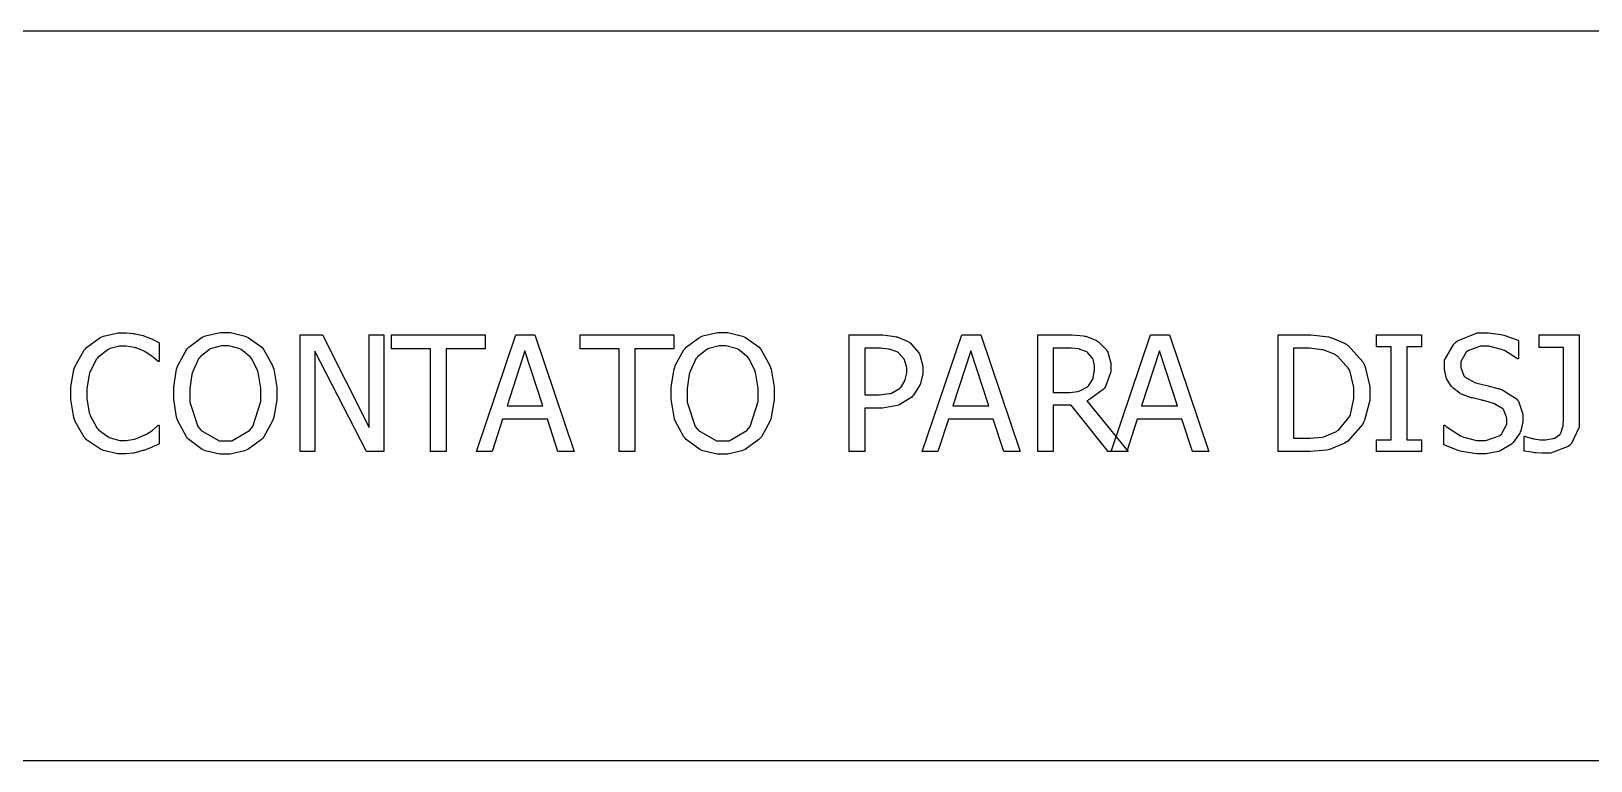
# Model space of a CAD drawing. Header units: millimetres. Extents: x 1974 to 2099, y 1386 to 1555.
# Drawn here: x 2086.148 to 2088.406, y 1476.14 to 1477.196 of the extents above; entities that cross this region are included whole.
import ezdxf

# ---------------------------------------------------------------- set-up
doc = ezdxf.new("R2010")
doc.units = ezdxf.units.MM
doc.layers.add('TEXTO', color=4, linetype='Continuous')

msp = doc.modelspace()

# ---------------------------------------------------------------- linework, layer by layer
at = {"layer": 'TEXTO', "color": 0}
for p, q in [((2098.7779, 1477.1963), (2069.8934, 1477.1963)), ((2086.2279, 1476.7383), (2086.2479, 1476.7527)), ((2086.2479, 1476.7527), (2086.2502, 1476.7537)), ((2086.2502, 1476.7537), (2086.2525, 1476.7547)), ((2086.2525, 1476.7547), (2086.274, 1476.7596)), ((2086.274, 1476.7596), (2086.2812, 1476.7596)), ((2086.2812, 1476.7596), (2086.2852, 1476.7596)), ((2086.2852, 1476.7596), (2086.2959, 1476.7586)), ((2086.2959, 1476.7586), (2086.2971, 1476.7584)), ((2086.2971, 1476.7584), (2086.2983, 1476.7582)), ((2086.2983, 1476.7582), (2086.3099, 1476.7556)), ((2086.3099, 1476.7556), (2086.3109, 1476.7552)), ((2086.3109, 1476.7552), (2086.3118, 1476.7549)), ((2086.3118, 1476.7549), (2086.3212, 1476.7515)), ((2086.3212, 1476.7515), (2086.3222, 1476.751)), ((2086.3222, 1476.751), (2086.323, 1476.7506)), ((2086.323, 1476.7506), (2086.3325, 1476.7459)), ((2086.3761, 1476.7391), (2086.3957, 1476.7533)), ((2086.3957, 1476.7533), (2086.398, 1476.7543)), ((2086.398, 1476.7543), (2086.4003, 1476.7552)), ((2086.4003, 1476.7552), (2086.4217, 1476.7601)), ((2086.4217, 1476.7601), (2086.4289, 1476.7601)), ((2086.4289, 1476.7601), (2086.4367, 1476.7601)), ((2086.4367, 1476.7601), (2086.4576, 1476.7551)), ((2086.4576, 1476.7551), (2086.4599, 1476.7541)), ((2086.4599, 1476.7541), (2086.4622, 1476.7531)), ((2086.4622, 1476.7531), (2086.4817, 1476.739)), ((2086.5376, 1476.5877), (2086.5376, 1476.7566)), ((2086.5376, 1476.7566), (2086.5696, 1476.7566)), ((2086.5696, 1476.7566), (2086.6374, 1476.6228)), ((2086.6374, 1476.6228), (2086.6374, 1476.7566)), ((2086.6374, 1476.7566), (2086.6584, 1476.7566)), ((2086.6584, 1476.7566), (2086.6584, 1476.5877)), ((2086.6584, 1476.7566), (2086.6584, 1476.7566)), ((2086.6695, 1476.7366), (2086.6695, 1476.7566)), ((2086.6695, 1476.7566), (2086.8053, 1476.7566)), ((2086.7927, 1476.5877), (2086.8496, 1476.7566)), ((2086.8053, 1476.7566), (2086.8053, 1476.7366)), ((2086.8496, 1476.7566), (2086.8772, 1476.7566)), ((2086.8772, 1476.7566), (2086.9342, 1476.5877)), ((2086.9426, 1476.7366), (2086.9426, 1476.7566)), ((2086.9426, 1476.7566), (2087.0786, 1476.7566)), ((2087.0786, 1476.7566), (2087.0786, 1476.7366)), ((2087.0963, 1476.7391), (2087.116, 1476.7533)), ((2087.116, 1476.7533), (2087.1184, 1476.7543)), ((2087.1184, 1476.7543), (2087.1206, 1476.7552)), ((2087.1206, 1476.7552), (2087.1419, 1476.7601)), ((2087.1419, 1476.7601), (2087.1491, 1476.7601)), ((2087.1491, 1476.7601), (2087.1569, 1476.7601)), ((2087.1569, 1476.7601), (2087.1778, 1476.7551)), ((2087.1778, 1476.7551), (2087.1802, 1476.7541)), ((2087.1802, 1476.7541), (2087.1823, 1476.7531)), ((2087.1823, 1476.7531), (2087.2019, 1476.739)), ((2087.3324, 1476.5877), (2087.3324, 1476.7566)), ((2087.3324, 1476.7566), (2087.3748, 1476.7566)), ((2087.3748, 1476.7566), (2087.3812, 1476.7566)), ((2087.3812, 1476.7566), (2087.3985, 1476.7546)), ((2087.3985, 1476.7546), (2087.4004, 1476.7541)), ((2087.4004, 1476.7541), (2087.4021, 1476.7537)), ((2087.4021, 1476.7537), (2087.4176, 1476.747)), ((2087.4383, 1476.5877), (2087.4953, 1476.7566)), ((2087.4953, 1476.7566), (2087.523, 1476.7566)), ((2087.523, 1476.7566), (2087.58, 1476.5877)), ((2087.6056, 1476.5877), (2087.6056, 1476.7566)), ((2087.6056, 1476.7566), (2087.6491, 1476.7566)), ((2087.6491, 1476.7566), (2087.6552, 1476.7566)), ((2087.6552, 1476.7566), (2087.6718, 1476.7552)), ((2087.6718, 1476.7552), (2087.6735, 1476.7549)), ((2087.6735, 1476.7549), (2087.675, 1476.7547)), ((2087.675, 1476.7547), (2087.6906, 1476.7485)), ((2087.6906, 1476.7485), (2087.6921, 1476.7476)), ((2087.7116, 1476.5877), (2087.7686, 1476.7566)), ((2087.7686, 1476.7566), (2087.7962, 1476.7566)), ((2087.7962, 1476.7566), (2087.8531, 1476.5877)), ((2087.9534, 1476.5877), (2087.9534, 1476.7566)), ((2087.9534, 1476.7566), (2087.9917, 1476.7566)), ((2087.9917, 1476.7566), (2088.0011, 1476.7566)), ((2088.0011, 1476.7566), (2088.0268, 1476.7537)), ((2088.0268, 1476.7537), (2088.0291, 1476.753)), ((2088.0291, 1476.753), (2088.0314, 1476.7524)), ((2088.0314, 1476.7524), (2088.0505, 1476.7443)), ((2088.0958, 1476.7393), (2088.0958, 1476.7566)), ((2088.0958, 1476.7566), (2088.1613, 1476.7566)), ((2088.1613, 1476.7566), (2088.1613, 1476.7393)), ((2088.2105, 1476.7457), (2088.2131, 1476.7481)), ((2088.2131, 1476.7481), (2088.2418, 1476.7596)), ((2088.2418, 1476.7596), (2088.2514, 1476.7596)), ((2088.2514, 1476.7596), (2088.2581, 1476.7596)), ((2088.2581, 1476.7596), (2088.276, 1476.7573)), ((2088.276, 1476.7573), (2088.2782, 1476.7568)), ((2088.2782, 1476.7568), (2088.2802, 1476.7564)), ((2088.2802, 1476.7564), (2088.2998, 1476.7496)), ((2088.2998, 1476.7496), (2088.3016, 1476.7487)), ((2088.3016, 1476.7487), (2088.3016, 1476.7219)), ((2088.3313, 1476.7386), (2088.3313, 1476.7566)), ((2088.3313, 1476.7566), (2088.3896, 1476.7566)), ((2088.3896, 1476.7566), (2088.3896, 1476.6316)), ((2088.3896, 1476.7566), (2088.3896, 1476.7566)), ((2086.2115, 1476.7116), (2086.2246, 1476.7345)), ((2086.2246, 1476.7345), (2086.2263, 1476.7364)), ((2086.2263, 1476.7364), (2086.2279, 1476.7383)), ((2086.2589, 1476.7353), (2086.2448, 1476.7245)), ((2086.2605, 1476.736), (2086.2589, 1476.7353)), ((2086.2621, 1476.7368), (2086.2605, 1476.736)), ((2086.2759, 1476.7405), (2086.2621, 1476.7368)), ((2086.281, 1476.7405), (2086.2759, 1476.7405)), ((2086.2851, 1476.7405), (2086.281, 1476.7405)), ((2086.2973, 1476.7385), (2086.2851, 1476.7405)), ((2086.2986, 1476.7382), (2086.2973, 1476.7385)), ((2086.2998, 1476.7379), (2086.2986, 1476.7382)), ((2086.3115, 1476.733), (2086.2998, 1476.7379)), ((2086.3126, 1476.7324), (2086.3115, 1476.733)), ((2086.3137, 1476.7319), (2086.3126, 1476.7324)), ((2086.3233, 1476.7255), (2086.3137, 1476.7319)), ((2086.324, 1476.7248), (2086.3233, 1476.7255)), ((2086.3325, 1476.7459), (2086.3334, 1476.7453)), ((2086.3334, 1476.7453), (2086.3334, 1476.7183)), ((2086.3604, 1476.7123), (2086.3728, 1476.7352)), ((2086.3728, 1476.7352), (2086.3744, 1476.7372)), ((2086.3744, 1476.7372), (2086.3761, 1476.7391)), ((2086.406, 1476.7357), (2086.3926, 1476.7248)), ((2086.4075, 1476.7364), (2086.406, 1476.7357)), ((2086.409, 1476.7372), (2086.4075, 1476.7364)), ((2086.4236, 1476.7407), (2086.409, 1476.7372)), ((2086.429, 1476.7407), (2086.4236, 1476.7407)), ((2086.4339, 1476.7407), (2086.429, 1476.7407)), ((2086.4486, 1476.7371), (2086.4339, 1476.7407)), ((2086.4502, 1476.7363), (2086.4486, 1476.7371)), ((2086.4517, 1476.7356), (2086.4502, 1476.7363)), ((2086.4653, 1476.7247), (2086.4517, 1476.7356)), ((2086.4817, 1476.739), (2086.4833, 1476.7372)), ((2086.4833, 1476.7372), (2086.4849, 1476.7353)), ((2086.4833, 1476.7372), (2086.4833, 1476.7372)), ((2086.4849, 1476.7353), (2086.4974, 1476.7124)), ((2086.6333, 1476.5877), (2086.5586, 1476.7333)), ((2086.5586, 1476.7333), (2086.5586, 1476.5877)), ((2086.7261, 1476.7366), (2086.6695, 1476.7366)), ((2086.7261, 1476.5877), (2086.7261, 1476.7366)), ((2086.8053, 1476.7366), (2086.7486, 1476.7366)), ((2086.7486, 1476.7366), (2086.7486, 1476.5877)), ((2086.8628, 1476.7337), (2086.8369, 1476.6541)), ((2086.8889, 1476.6541), (2086.8628, 1476.7337)), ((2086.9993, 1476.7366), (2086.9426, 1476.7366)), ((2086.9993, 1476.5877), (2086.9993, 1476.7366)), ((2087.0786, 1476.7366), (2087.0218, 1476.7366)), ((2087.0218, 1476.7366), (2087.0218, 1476.5877)), ((2087.0806, 1476.7123), (2087.0931, 1476.7352)), ((2087.0931, 1476.7352), (2087.0948, 1476.7372)), ((2087.0948, 1476.7372), (2087.0963, 1476.7391)), ((2087.1263, 1476.7357), (2087.1129, 1476.7248)), ((2087.1279, 1476.7364), (2087.1263, 1476.7357)), ((2087.1293, 1476.7372), (2087.1279, 1476.7364)), ((2087.1439, 1476.7407), (2087.1293, 1476.7372)), ((2087.1492, 1476.7407), (2087.1439, 1476.7407)), ((2087.154, 1476.7407), (2087.1492, 1476.7407)), ((2087.1688, 1476.7371), (2087.154, 1476.7407)), ((2087.1704, 1476.7363), (2087.1688, 1476.7371)), ((2087.172, 1476.7356), (2087.1704, 1476.7363)), ((2087.1854, 1476.7247), (2087.172, 1476.7356)), ((2087.2019, 1476.739), (2087.2035, 1476.7372)), ((2087.2035, 1476.7372), (2087.2051, 1476.7353)), ((2087.2035, 1476.7372), (2087.2035, 1476.7372)), ((2087.2051, 1476.7353), (2087.2176, 1476.7124)), ((2087.3735, 1476.7373), (2087.3549, 1476.7373)), ((2087.3549, 1476.7373), (2087.3549, 1476.6698)), ((2087.3776, 1476.7373), (2087.3735, 1476.7373)), ((2087.3899, 1476.7361), (2087.3776, 1476.7373)), ((2087.3912, 1476.7358), (2087.3899, 1476.7361)), ((2087.3923, 1476.7356), (2087.3912, 1476.7358)), ((2087.4026, 1476.7315), (2087.3923, 1476.7356)), ((2087.4036, 1476.7308), (2087.4026, 1476.7315)), ((2087.4045, 1476.7301), (2087.4036, 1476.7308)), ((2087.4121, 1476.7214), (2087.4045, 1476.7301)), ((2087.4176, 1476.747), (2087.419, 1476.746)), ((2087.419, 1476.746), (2087.4206, 1476.745)), ((2087.4206, 1476.745), (2087.4328, 1476.7313)), ((2087.4328, 1476.7313), (2087.4337, 1476.7296)), ((2087.4337, 1476.7296), (2087.4347, 1476.728)), ((2087.4347, 1476.728), (2087.4391, 1476.7113)), ((2087.5085, 1476.7337), (2087.4825, 1476.6541)), ((2087.5346, 1476.6541), (2087.5085, 1476.7337)), ((2087.6503, 1476.7373), (2087.628, 1476.7373)), ((2087.628, 1476.7373), (2087.628, 1476.6735)), ((2087.6539, 1476.7373), (2087.6503, 1476.7373)), ((2087.6649, 1476.7363), (2087.6539, 1476.7373)), ((2087.666, 1476.736), (2087.6649, 1476.7363)), ((2087.667, 1476.7358), (2087.666, 1476.736)), ((2087.6763, 1476.732), (2087.667, 1476.7358)), ((2087.6771, 1476.7315), (2087.6763, 1476.732)), ((2087.678, 1476.7309), (2087.6771, 1476.7315)), ((2087.6847, 1476.7231), (2087.678, 1476.7309)), ((2087.6921, 1476.7476), (2087.6935, 1476.7467)), ((2087.6935, 1476.7467), (2087.7053, 1476.7346)), ((2087.7053, 1476.7346), (2087.7061, 1476.733)), ((2087.7061, 1476.733), (2087.707, 1476.7316)), ((2087.707, 1476.7316), (2087.7113, 1476.7159)), ((2087.7818, 1476.7337), (2087.7558, 1476.6541)), ((2087.8079, 1476.6541), (2087.7818, 1476.7337)), ((2087.9929, 1476.7373), (2087.9758, 1476.7373)), ((2087.9758, 1476.7373), (2087.9758, 1476.607)), ((2087.9988, 1476.7373), (2087.9929, 1476.7373)), ((2088.0166, 1476.7353), (2087.9988, 1476.7373)), ((2088.0183, 1476.735), (2088.0166, 1476.7353)), ((2088.02, 1476.7346), (2088.0183, 1476.735)), ((2088.0359, 1476.7281), (2088.02, 1476.7346)), ((2088.0375, 1476.7271), (2088.0359, 1476.7281)), ((2088.0396, 1476.7258), (2088.0375, 1476.7271)), ((2088.0555, 1476.7079), (2088.0396, 1476.7258)), ((2088.0505, 1476.7443), (2088.0522, 1476.7432)), ((2088.0522, 1476.7432), (2088.055, 1476.7414)), ((2088.055, 1476.7414), (2088.076, 1476.7176)), ((2088.1173, 1476.7393), (2088.0958, 1476.7393)), ((2088.1173, 1476.6049), (2088.1173, 1476.7393)), ((2088.1613, 1476.7393), (2088.1398, 1476.7393)), ((2088.1398, 1476.7393), (2088.1398, 1476.6049)), ((2088.1945, 1476.7199), (2088.2079, 1476.7435)), ((2088.2079, 1476.7435), (2088.2105, 1476.7457)), ((2088.2259, 1476.7318), (2088.2179, 1476.7183)), ((2088.2275, 1476.7329), (2088.2259, 1476.7318)), ((2088.2291, 1476.7342), (2088.2275, 1476.7329)), ((2088.2464, 1476.7402), (2088.2291, 1476.7342)), ((2088.2528, 1476.7402), (2088.2464, 1476.7402)), ((2088.2588, 1476.7402), (2088.2528, 1476.7402)), ((2088.2771, 1476.7357), (2088.2588, 1476.7402)), ((2088.2792, 1476.7348), (2088.2771, 1476.7357)), ((2088.2813, 1476.7339), (2088.2792, 1476.7348)), ((2088.2985, 1476.7231), (2088.2813, 1476.7339)), ((2088.367, 1476.7386), (2088.3313, 1476.7386)), ((2088.367, 1476.6401), (2088.367, 1476.7386)), ((2086.2053, 1476.6813), (2086.2096, 1476.7063)), ((2086.2096, 1476.7063), (2086.2106, 1476.709)), ((2086.2106, 1476.709), (2086.2115, 1476.7116)), ((2086.2332, 1476.7035), (2086.2325, 1476.7013)), ((2086.2424, 1476.7217), (2086.2332, 1476.7035)), ((2086.2437, 1476.723), (2086.2424, 1476.7217)), ((2086.2448, 1476.7245), (2086.2437, 1476.723)), ((2086.3248, 1476.7242), (2086.324, 1476.7248)), ((2086.3311, 1476.7188), (2086.3248, 1476.7242)), ((2086.3316, 1476.7183), (2086.3311, 1476.7188)), ((2086.3334, 1476.7183), (2086.3316, 1476.7183)), ((2086.3542, 1476.6815), (2086.3585, 1476.7069)), ((2086.3585, 1476.7069), (2086.3595, 1476.7095)), ((2086.3595, 1476.7095), (2086.3604, 1476.7123)), ((2086.3818, 1476.7038), (2086.3811, 1476.7016)), ((2086.3903, 1476.7219), (2086.3818, 1476.7038)), ((2086.3914, 1476.7232), (2086.3903, 1476.7219)), ((2086.3926, 1476.7248), (2086.3914, 1476.7232)), ((2086.4664, 1476.7232), (2086.4653, 1476.7247)), ((2086.4675, 1476.7219), (2086.4664, 1476.7232)), ((2086.476, 1476.704), (2086.4675, 1476.7219)), ((2086.4766, 1476.7018), (2086.476, 1476.704)), ((2086.4974, 1476.7124), (2086.4983, 1476.7096)), ((2086.4983, 1476.7096), (2086.4991, 1476.7069)), ((2086.4991, 1476.7069), (2086.5035, 1476.6808)), ((2087.0745, 1476.6815), (2087.0789, 1476.7069)), ((2087.0789, 1476.7069), (2087.0798, 1476.7095)), ((2087.0798, 1476.7095), (2087.0806, 1476.7123)), ((2087.1019, 1476.7038), (2087.1014, 1476.7016)), ((2087.1105, 1476.7219), (2087.1019, 1476.7038)), ((2087.1117, 1476.7232), (2087.1105, 1476.7219)), ((2087.1129, 1476.7248), (2087.1117, 1476.7232)), ((2087.1866, 1476.7232), (2087.1854, 1476.7247)), ((2087.1877, 1476.7219), (2087.1866, 1476.7232)), ((2087.1961, 1476.704), (2087.1877, 1476.7219)), ((2087.1968, 1476.7018), (2087.1961, 1476.704)), ((2087.2176, 1476.7124), (2087.2185, 1476.7096)), ((2087.2185, 1476.7096), (2087.2194, 1476.7069)), ((2087.2194, 1476.7069), (2087.2239, 1476.6808)), ((2087.4127, 1476.7203), (2087.4121, 1476.7214)), ((2087.4132, 1476.7192), (2087.4127, 1476.7203)), ((2087.4157, 1476.709), (2087.4132, 1476.7192)), ((2087.4157, 1476.7051), (2087.4157, 1476.709)), ((2087.4157, 1476.7019), (2087.4157, 1476.7051)), ((2087.4157, 1476.7051), (2087.4157, 1476.7051)), ((2087.4391, 1476.7113), (2087.4391, 1476.7057)), ((2087.4391, 1476.7057), (2087.4391, 1476.7005)), ((2087.4391, 1476.7057), (2087.4391, 1476.7057)), ((2087.6852, 1476.7222), (2087.6847, 1476.7231)), ((2087.6856, 1476.7213), (2087.6852, 1476.7222)), ((2087.6878, 1476.7123), (2087.6856, 1476.7213)), ((2087.6859, 1476.6948), (2087.6878, 1476.7056)), ((2087.6878, 1476.7091), (2087.6878, 1476.7123)), ((2087.6878, 1476.7056), (2087.6878, 1476.7091)), ((2087.6878, 1476.7091), (2087.6878, 1476.7091)), ((2087.7113, 1476.703), (2087.7034, 1476.6818)), ((2087.7113, 1476.7159), (2087.7113, 1476.7107)), ((2087.7113, 1476.7107), (2087.7113, 1476.703)), ((2088.0567, 1476.7056), (2088.0555, 1476.7079)), ((2088.0578, 1476.7033), (2088.0567, 1476.7056)), ((2088.063, 1476.6806), (2088.0578, 1476.7033)), ((2088.076, 1476.7176), (2088.0776, 1476.7146)), ((2088.0776, 1476.7146), (2088.079, 1476.7117)), ((2088.079, 1476.7117), (2088.0865, 1476.682)), ((2088.1945, 1476.7113), (2088.1945, 1476.7199)), ((2088.1945, 1476.7073), (2088.1945, 1476.7113)), ((2088.1969, 1476.6952), (2088.1945, 1476.7073)), ((2088.2179, 1476.7183), (2088.2179, 1476.7137)), ((2088.2179, 1476.7137), (2088.2179, 1476.7094)), ((2088.2179, 1476.7094), (2088.2226, 1476.6976)), ((2088.2999, 1476.7219), (2088.2985, 1476.7231)), ((2088.3016, 1476.7219), (2088.2999, 1476.7219)), ((2086.2053, 1476.672), (2086.2053, 1476.6813)), ((2086.2319, 1476.6992), (2086.2286, 1476.6788)), ((2086.2325, 1476.7013), (2086.2319, 1476.6992)), ((2086.3542, 1476.6721), (2086.3542, 1476.6815)), ((2086.3805, 1476.6995), (2086.3775, 1476.679)), ((2086.3811, 1476.7016), (2086.3805, 1476.6995)), ((2086.4772, 1476.6997), (2086.4766, 1476.7018)), ((2086.4802, 1476.6796), (2086.4772, 1476.6997)), ((2086.5035, 1476.6808), (2086.5035, 1476.6721)), ((2087.0745, 1476.6721), (2087.0745, 1476.6815)), ((2087.1008, 1476.6995), (2087.0979, 1476.679)), ((2087.1014, 1476.7016), (2087.1008, 1476.6995)), ((2087.1974, 1476.6997), (2087.1968, 1476.7018)), ((2087.2005, 1476.6796), (2087.1974, 1476.6997)), ((2087.2239, 1476.6808), (2087.2239, 1476.6721)), ((2087.4062, 1476.6799), (2087.407, 1476.6807)), ((2087.407, 1476.6807), (2087.413, 1476.69)), ((2087.413, 1476.69), (2087.4134, 1476.691)), ((2087.4134, 1476.691), (2087.4137, 1476.6921)), ((2087.4137, 1476.6921), (2087.4157, 1476.7019)), ((2087.4344, 1476.6833), (2087.4254, 1476.6693)), ((2087.4351, 1476.6848), (2087.4344, 1476.6833)), ((2087.4357, 1476.6864), (2087.4351, 1476.6848)), ((2087.4391, 1476.7005), (2087.4357, 1476.6864)), ((2087.6664, 1476.6755), (2087.6773, 1476.6814)), ((2087.6773, 1476.6814), (2087.6783, 1476.6823)), ((2087.6783, 1476.6823), (2087.6791, 1476.6832)), ((2087.6791, 1476.6832), (2087.6851, 1476.6926)), ((2087.6851, 1476.6926), (2087.6855, 1476.6936)), ((2087.6855, 1476.6936), (2087.6859, 1476.6948)), ((2087.7034, 1476.6818), (2087.7019, 1476.6797)), ((2088.063, 1476.6723), (2088.063, 1476.6806)), ((2088.0865, 1476.682), (2088.0865, 1476.672)), ((2088.1974, 1476.6939), (2088.1969, 1476.6952)), ((2088.1978, 1476.6926), (2088.1974, 1476.6939)), ((2088.2046, 1476.6818), (2088.1978, 1476.6926)), ((2088.2055, 1476.6808), (2088.2046, 1476.6818)), ((2088.2064, 1476.68), (2088.2055, 1476.6808)), ((2088.2226, 1476.6976), (2088.2236, 1476.6965)), ((2088.2236, 1476.6965), (2088.2244, 1476.6956)), ((2088.2244, 1476.6956), (2088.2382, 1476.6878)), ((2088.2382, 1476.6878), (2088.24, 1476.6872)), ((2088.24, 1476.6872), (2088.2412, 1476.6869)), ((2088.2412, 1476.6869), (2088.2557, 1476.6833)), ((2088.2557, 1476.6833), (2088.2575, 1476.6829)), ((2088.2575, 1476.6829), (2088.2591, 1476.6825)), ((2088.2591, 1476.6825), (2088.2734, 1476.6788)), ((2086.2053, 1476.6633), (2086.2053, 1476.672)), ((2086.2098, 1476.637), (2086.2053, 1476.6633)), ((2086.2286, 1476.6788), (2086.2286, 1476.672)), ((2086.2286, 1476.672), (2086.2286, 1476.6645)), ((2086.2286, 1476.6645), (2086.232, 1476.6441)), ((2086.3542, 1476.6636), (2086.3542, 1476.6721)), ((2086.3585, 1476.6377), (2086.3542, 1476.6636)), ((2086.3775, 1476.679), (2086.3775, 1476.6721)), ((2086.3775, 1476.6721), (2086.3775, 1476.6594)), ((2086.3775, 1476.6594), (2086.3892, 1476.6242)), ((2086.4686, 1476.6242), (2086.4802, 1476.6602)), ((2086.4802, 1476.6721), (2086.4802, 1476.6796)), ((2086.4802, 1476.6602), (2086.4802, 1476.6721)), ((2086.4802, 1476.6721), (2086.4802, 1476.6721)), ((2086.5035, 1476.6629), (2086.4993, 1476.6378)), ((2086.5035, 1476.6721), (2086.5035, 1476.6629)), ((2087.0745, 1476.6636), (2087.0745, 1476.6721)), ((2087.0788, 1476.6377), (2087.0745, 1476.6636)), ((2087.0979, 1476.679), (2087.0979, 1476.6721)), ((2087.0979, 1476.6721), (2087.0979, 1476.6594)), ((2087.0979, 1476.6594), (2087.1094, 1476.6242)), ((2087.1889, 1476.6242), (2087.2005, 1476.6602)), ((2087.2005, 1476.6721), (2087.2005, 1476.6796)), ((2087.2005, 1476.6602), (2087.2005, 1476.6721)), ((2087.2005, 1476.6721), (2087.2005, 1476.6721)), ((2087.2239, 1476.6629), (2087.2195, 1476.6378)), ((2087.2239, 1476.6721), (2087.2239, 1476.6629)), ((2087.3549, 1476.6698), (2087.3702, 1476.6698)), ((2087.3702, 1476.6698), (2087.3757, 1476.6698)), ((2087.3757, 1476.6698), (2087.3908, 1476.6717)), ((2087.3908, 1476.6717), (2087.3922, 1476.672)), ((2087.3922, 1476.672), (2087.3935, 1476.6724)), ((2087.3935, 1476.6724), (2087.4052, 1476.679)), ((2087.4052, 1476.679), (2087.4062, 1476.6799)), ((2087.4229, 1476.6668), (2087.4057, 1476.6558)), ((2087.4243, 1476.6681), (2087.4229, 1476.6668)), ((2087.4254, 1476.6693), (2087.4243, 1476.6681)), ((2087.628, 1476.6735), (2087.6478, 1476.6735)), ((2087.6478, 1476.6735), (2087.6521, 1476.6735)), ((2087.6521, 1476.6735), (2087.6637, 1476.675)), ((2087.6637, 1476.675), (2087.6651, 1476.6752)), ((2087.6651, 1476.6752), (2087.6664, 1476.6755)), ((2087.6789, 1476.6622), (2087.6763, 1476.6611)), ((2087.6763, 1476.6611), (2087.7363, 1476.5877)), ((2087.6763, 1476.6611), (2087.6763, 1476.6611)), ((2087.7002, 1476.6776), (2087.6789, 1476.6622)), ((2087.7019, 1476.6797), (2087.7002, 1476.6776)), ((2088.0582, 1476.6415), (2088.063, 1476.6646)), ((2088.063, 1476.6646), (2088.063, 1476.6723)), ((2088.063, 1476.6723), (2088.063, 1476.6723)), ((2088.0865, 1476.6616), (2088.0787, 1476.6333)), ((2088.0865, 1476.672), (2088.0865, 1476.6616)), ((2088.0865, 1476.672), (2088.0865, 1476.672)), ((2088.2165, 1476.6722), (2088.2064, 1476.68)), ((2088.2177, 1476.6716), (2088.2165, 1476.6722)), ((2088.2189, 1476.671), (2088.2177, 1476.6716)), ((2088.2319, 1476.6662), (2088.2189, 1476.671)), ((2088.2334, 1476.6658), (2088.2319, 1476.6662)), ((2088.235, 1476.6654), (2088.2334, 1476.6658)), ((2088.2486, 1476.6622), (2088.235, 1476.6654)), ((2088.2496, 1476.6619), (2088.2486, 1476.6622)), ((2088.2507, 1476.6617), (2088.2496, 1476.6619)), ((2088.2626, 1476.6585), (2088.2507, 1476.6617)), ((2088.2639, 1476.6581), (2088.2626, 1476.6585)), ((2088.2657, 1476.6576), (2088.2639, 1476.6581)), ((2088.279, 1476.6498), (2088.2657, 1476.6576)), ((2088.2734, 1476.6788), (2088.2745, 1476.6784)), ((2088.2745, 1476.6784), (2088.2775, 1476.6775)), ((2088.2775, 1476.6775), (2088.2987, 1476.6641)), ((2088.2987, 1476.6641), (2088.3001, 1476.6623)), ((2088.3001, 1476.6623), (2088.3014, 1476.6606)), ((2088.3014, 1476.6606), (2088.3081, 1476.642)), ((2086.2108, 1476.6342), (2086.2098, 1476.637)), ((2086.232, 1476.6441), (2086.2328, 1476.642)), ((2086.2328, 1476.642), (2086.2335, 1476.64)), ((2086.2335, 1476.64), (2086.243, 1476.6223)), ((2086.3594, 1476.6348), (2086.3585, 1476.6377)), ((2086.4993, 1476.6378), (2086.4983, 1476.6349)), ((2086.8369, 1476.6541), (2086.8889, 1476.6541)), ((2086.8369, 1476.6541), (2086.8369, 1476.6541)), ((2087.0796, 1476.6348), (2087.0788, 1476.6377)), ((2087.2195, 1476.6378), (2087.2187, 1476.6349)), ((2087.3739, 1476.6507), (2087.3549, 1476.6507)), ((2087.3549, 1476.6507), (2087.3549, 1476.5877)), ((2087.3808, 1476.6507), (2087.3739, 1476.6507)), ((2087.4017, 1476.6543), (2087.3808, 1476.6507)), ((2087.4038, 1476.655), (2087.4017, 1476.6543)), ((2087.4057, 1476.6558), (2087.4038, 1476.655)), ((2087.4825, 1476.6541), (2087.5346, 1476.6541)), ((2087.4825, 1476.6541), (2087.4825, 1476.6541)), ((2087.6537, 1476.6548), (2087.628, 1476.6548)), ((2087.628, 1476.6548), (2087.628, 1476.5877)), ((2087.7072, 1476.5877), (2087.6537, 1476.6548)), ((2087.7558, 1476.6541), (2087.8079, 1476.6541)), ((2087.7558, 1476.6541), (2087.7558, 1476.6541)), ((2088.0415, 1476.6195), (2088.0561, 1476.6372)), ((2088.0561, 1476.6372), (2088.0573, 1476.6393)), ((2088.0573, 1476.6393), (2088.0582, 1476.6415)), ((2088.2798, 1476.6487), (2088.279, 1476.6498)), ((2088.2806, 1476.6476), (2088.2798, 1476.6487)), ((2088.2847, 1476.6364), (2088.2806, 1476.6476)), ((2088.2847, 1476.6322), (2088.2847, 1476.6364)), ((2088.3081, 1476.642), (2088.3081, 1476.6358)), ((2088.3081, 1476.6358), (2088.3081, 1476.631)), ((2088.3663, 1476.626), (2088.367, 1476.6366)), ((2088.367, 1476.6366), (2088.367, 1476.6401)), ((2086.2117, 1476.6315), (2086.2108, 1476.6342)), ((2086.2247, 1476.6086), (2086.2117, 1476.6315)), ((2086.243, 1476.6223), (2086.2443, 1476.6209)), ((2086.2443, 1476.6209), (2086.2454, 1476.6195)), ((2086.2454, 1476.6195), (2086.2592, 1476.609)), ((2086.3126, 1476.6119), (2086.3138, 1476.6124)), ((2086.3138, 1476.6124), (2086.3148, 1476.613)), ((2086.3148, 1476.613), (2086.3238, 1476.619)), ((2086.3238, 1476.619), (2086.3246, 1476.6196)), ((2086.3246, 1476.6196), (2086.3253, 1476.6203)), ((2086.3253, 1476.6203), (2086.3312, 1476.6255)), ((2086.3312, 1476.6255), (2086.3317, 1476.6259)), ((2086.3317, 1476.6259), (2086.3334, 1476.6259)), ((2086.3334, 1476.6259), (2086.3334, 1476.5991)), ((2086.3603, 1476.6321), (2086.3594, 1476.6348)), ((2086.3727, 1476.6091), (2086.3603, 1476.6321)), ((2086.3892, 1476.6242), (2086.3915, 1476.6212)), ((2086.3915, 1476.6212), (2086.3939, 1476.6182)), ((2086.3939, 1476.6182), (2086.4201, 1476.6036)), ((2086.4383, 1476.6036), (2086.464, 1476.6182)), ((2086.464, 1476.6182), (2086.4663, 1476.6212)), ((2086.4663, 1476.6212), (2086.4686, 1476.6242)), ((2086.4974, 1476.6322), (2086.485, 1476.6091)), ((2086.4983, 1476.6349), (2086.4974, 1476.6322)), ((2086.8306, 1476.6348), (2086.8153, 1476.5877)), ((2086.8953, 1476.6348), (2086.8306, 1476.6348)), ((2086.9105, 1476.5877), (2086.8953, 1476.6348)), ((2087.0805, 1476.6321), (2087.0796, 1476.6348)), ((2087.093, 1476.6091), (2087.0805, 1476.6321)), ((2087.1094, 1476.6242), (2087.1117, 1476.6212)), ((2087.1117, 1476.6212), (2087.1141, 1476.6182)), ((2087.1141, 1476.6182), (2087.1404, 1476.6036)), ((2087.1585, 1476.6036), (2087.1842, 1476.6182)), ((2087.1842, 1476.6182), (2087.1866, 1476.6212)), ((2087.1866, 1476.6212), (2087.1889, 1476.6242)), ((2087.2178, 1476.6322), (2087.2052, 1476.6091)), ((2087.2187, 1476.6349), (2087.2178, 1476.6322)), ((2087.4763, 1476.6348), (2087.461, 1476.5877)), ((2087.5408, 1476.6348), (2087.4763, 1476.6348)), ((2087.5562, 1476.5877), (2087.5408, 1476.6348)), ((2087.7496, 1476.6348), (2087.7343, 1476.5877)), ((2087.8141, 1476.6348), (2087.7496, 1476.6348)), ((2087.8295, 1476.5877), (2087.8141, 1476.6348)), ((2088.0209, 1476.6098), (2088.0381, 1476.6171)), ((2088.0381, 1476.6171), (2088.0396, 1476.6181)), ((2088.0396, 1476.6181), (2088.0415, 1476.6195)), ((2088.0756, 1476.6271), (2088.0547, 1476.6029)), ((2088.0771, 1476.6302), (2088.0756, 1476.6271)), ((2088.0787, 1476.6333), (2088.0771, 1476.6302)), ((2088.1933, 1476.5978), (2088.1933, 1476.6259)), ((2088.1933, 1476.6259), (2088.1948, 1476.6259)), ((2088.1948, 1476.6259), (2088.1967, 1476.6242)), ((2088.1967, 1476.6242), (2088.2176, 1476.6107)), ((2088.2752, 1476.6118), (2088.2768, 1476.6131)), ((2088.2768, 1476.6131), (2088.2847, 1476.6275)), ((2088.2847, 1476.6275), (2088.2847, 1476.6322)), ((2088.3035, 1476.6147), (2088.294, 1476.6011)), ((2088.3042, 1476.6162), (2088.3035, 1476.6147)), ((2088.3049, 1476.6179), (2088.3042, 1476.6162)), ((2088.3081, 1476.631), (2088.3049, 1476.6179)), ((2088.3541, 1476.6074), (2088.3618, 1476.6131)), ((2088.3618, 1476.6131), (2088.3622, 1476.6138)), ((2088.3622, 1476.6138), (2088.3627, 1476.6146)), ((2088.3627, 1476.6146), (2088.366, 1476.6238)), ((2088.366, 1476.6238), (2088.3662, 1476.6248)), ((2088.3662, 1476.6248), (2088.3663, 1476.626)), ((2088.3896, 1476.623), (2088.3782, 1476.5993)), ((2088.3896, 1476.6316), (2088.3896, 1476.623)), ((2086.2264, 1476.6067), (2086.2247, 1476.6086)), ((2086.2281, 1476.6049), (2086.2264, 1476.6067)), ((2086.2481, 1476.5912), (2086.2281, 1476.6049)), ((2086.2505, 1476.5902), (2086.2481, 1476.5912)), ((2086.2527, 1476.5893), (2086.2505, 1476.5902)), ((2086.2592, 1476.609), (2086.2609, 1476.6083)), ((2086.2609, 1476.6083), (2086.2624, 1476.6076)), ((2086.2624, 1476.6076), (2086.2764, 1476.604)), ((2086.2764, 1476.604), (2086.281, 1476.604)), ((2086.281, 1476.604), (2086.2855, 1476.604)), ((2086.2855, 1476.604), (2086.2976, 1476.606)), ((2086.2976, 1476.606), (2086.299, 1476.6064)), ((2086.299, 1476.6064), (2086.3004, 1476.6068)), ((2086.3004, 1476.6068), (2086.3126, 1476.6119)), ((2086.3121, 1476.5899), (2086.3109, 1476.5895)), ((2086.3221, 1476.5937), (2086.3121, 1476.5899)), ((2086.323, 1476.5941), (2086.3221, 1476.5937)), ((2086.3237, 1476.5946), (2086.323, 1476.5941)), ((2086.3325, 1476.5987), (2086.3237, 1476.5946)), ((2086.3334, 1476.5991), (2086.3325, 1476.5987)), ((2086.3744, 1476.6072), (2086.3727, 1476.6091)), ((2086.376, 1476.6053), (2086.3744, 1476.6072)), ((2086.3957, 1476.5909), (2086.376, 1476.6053)), ((2086.398, 1476.5899), (2086.3957, 1476.5909)), ((2086.4003, 1476.589), (2086.398, 1476.5899)), ((2086.4201, 1476.6036), (2086.429, 1476.6036)), ((2086.429, 1476.6036), (2086.4383, 1476.6036)), ((2086.4614, 1476.5907), (2086.4591, 1476.5897)), ((2086.4816, 1476.6053), (2086.4614, 1476.5907)), ((2086.4833, 1476.6072), (2086.4816, 1476.6053)), ((2086.485, 1476.6091), (2086.4833, 1476.6072)), ((2087.0947, 1476.6072), (2087.093, 1476.6091)), ((2087.0963, 1476.6053), (2087.0947, 1476.6072)), ((2087.116, 1476.5909), (2087.0963, 1476.6053)), ((2087.1182, 1476.5899), (2087.116, 1476.5909)), ((2087.1205, 1476.589), (2087.1182, 1476.5899)), ((2087.1404, 1476.6036), (2087.1492, 1476.6036)), ((2087.1492, 1476.6036), (2087.1585, 1476.6036)), ((2087.1817, 1476.5907), (2087.1795, 1476.5897)), ((2087.2018, 1476.6053), (2087.1817, 1476.5907)), ((2087.2035, 1476.6072), (2087.2018, 1476.6053)), ((2087.2052, 1476.6091), (2087.2035, 1476.6072)), ((2087.9758, 1476.607), (2087.9929, 1476.607)), ((2087.9929, 1476.607), (2087.9994, 1476.607)), ((2087.9994, 1476.607), (2088.0172, 1476.6089)), ((2088.0238, 1476.59), (2088.0001, 1476.5877)), ((2088.0172, 1476.6089), (2088.0191, 1476.6093)), ((2088.0191, 1476.6093), (2088.0209, 1476.6098)), ((2088.026, 1476.5904), (2088.0238, 1476.59)), ((2088.0281, 1476.5909), (2088.026, 1476.5904)), ((2088.0499, 1476.5999), (2088.0281, 1476.5909)), ((2088.052, 1476.6012), (2088.0499, 1476.5999)), ((2088.0547, 1476.6029), (2088.052, 1476.6012)), ((2088.0958, 1476.5877), (2088.0958, 1476.6049)), ((2088.0958, 1476.6049), (2088.1173, 1476.6049)), ((2088.1398, 1476.6049), (2088.1613, 1476.6049)), ((2088.1613, 1476.6049), (2088.1613, 1476.5877)), ((2088.1613, 1476.6049), (2088.1613, 1476.6049)), ((2088.1951, 1476.5969), (2088.1933, 1476.5978)), ((2088.2153, 1476.5891), (2088.1951, 1476.5969)), ((2088.2176, 1476.6107), (2088.22, 1476.6097)), ((2088.22, 1476.6097), (2088.2224, 1476.6088)), ((2088.2224, 1476.6088), (2088.2409, 1476.604)), ((2088.2409, 1476.604), (2088.2471, 1476.604)), ((2088.2471, 1476.604), (2088.2541, 1476.604)), ((2088.2541, 1476.604), (2088.2736, 1476.6105)), ((2088.2736, 1476.6105), (2088.2752, 1476.6118)), ((2088.2914, 1476.5987), (2088.276, 1476.5892)), ((2088.2929, 1476.5999), (2088.2914, 1476.5987)), ((2088.294, 1476.6011), (2088.2929, 1476.5999)), ((2088.3098, 1476.5886), (2088.3098, 1476.61)), ((2088.3098, 1476.61), (2088.3109, 1476.61)), ((2088.3109, 1476.61), (2088.3117, 1476.6098)), ((2088.3117, 1476.6098), (2088.3213, 1476.6069)), ((2088.3213, 1476.6069), (2088.3225, 1476.6065)), ((2088.3225, 1476.6065), (2088.3236, 1476.6062)), ((2088.3236, 1476.6062), (2088.3332, 1476.6046)), ((2088.3332, 1476.6046), (2088.3366, 1476.6046)), ((2088.3366, 1476.6046), (2088.3406, 1476.6046)), ((2088.3406, 1476.6046), (2088.352, 1476.6066)), ((2088.3736, 1476.5954), (2088.348, 1476.5853)), ((2088.352, 1476.6066), (2088.3532, 1476.607)), ((2088.3532, 1476.607), (2088.3541, 1476.6074)), ((2088.376, 1476.5973), (2088.3736, 1476.5954)), ((2088.3782, 1476.5993), (2088.376, 1476.5973)), ((2086.2733, 1476.5846), (2086.2527, 1476.5893)), ((2086.2809, 1476.5846), (2086.2733, 1476.5846)), ((2086.2847, 1476.5846), (2086.2809, 1476.5846)), ((2086.2809, 1476.5846), (2086.2809, 1476.5846)), ((2086.2961, 1476.5857), (2086.2847, 1476.5846)), ((2086.2972, 1476.5859), (2086.2961, 1476.5857)), ((2086.2983, 1476.5861), (2086.2972, 1476.5859)), ((2086.3097, 1476.5892), (2086.2983, 1476.5861)), ((2086.3109, 1476.5895), (2086.3097, 1476.5892)), ((2086.4211, 1476.5842), (2086.4003, 1476.589)), ((2086.4289, 1476.5842), (2086.4211, 1476.5842)), ((2086.4359, 1476.5842), (2086.4289, 1476.5842)), ((2086.4568, 1476.5889), (2086.4359, 1476.5842)), ((2086.4591, 1476.5897), (2086.4568, 1476.5889)), ((2086.5586, 1476.5877), (2086.5376, 1476.5877)), ((2086.6584, 1476.5877), (2086.6333, 1476.5877)), ((2086.7486, 1476.5877), (2086.7261, 1476.5877)), ((2086.7486, 1476.5877), (2086.7486, 1476.5877)), ((2086.8153, 1476.5877), (2086.7927, 1476.5877)), ((2086.8153, 1476.5877), (2086.8153, 1476.5877)), ((2086.9342, 1476.5877), (2086.9105, 1476.5877)), ((2087.0218, 1476.5877), (2086.9993, 1476.5877)), ((2087.0218, 1476.5877), (2087.0218, 1476.5877)), ((2087.1414, 1476.5842), (2087.1205, 1476.589)), ((2087.1491, 1476.5842), (2087.1414, 1476.5842)), ((2087.1561, 1476.5842), (2087.1491, 1476.5842)), ((2087.1771, 1476.5889), (2087.1561, 1476.5842)), ((2087.1795, 1476.5897), (2087.1771, 1476.5889)), ((2087.3549, 1476.5877), (2087.3324, 1476.5877)), ((2087.461, 1476.5877), (2087.4383, 1476.5877)), ((2087.461, 1476.5877), (2087.461, 1476.5877)), ((2087.58, 1476.5877), (2087.5562, 1476.5877)), ((2087.628, 1476.5877), (2087.6056, 1476.5877)), ((2087.7363, 1476.5877), (2087.7072, 1476.5877)), ((2087.7343, 1476.5877), (2087.7116, 1476.5877)), ((2087.7343, 1476.5877), (2087.7343, 1476.5877)), ((2087.8531, 1476.5877), (2087.8295, 1476.5877)), ((2087.9922, 1476.5877), (2087.9534, 1476.5877)), ((2088.0001, 1476.5877), (2087.9922, 1476.5877)), ((2088.1613, 1476.5877), (2088.0958, 1476.5877)), ((2088.2175, 1476.5884), (2088.2153, 1476.5891)), ((2088.2196, 1476.5878), (2088.2175, 1476.5884)), ((2088.2409, 1476.5846), (2088.2196, 1476.5878)), ((2088.2488, 1476.5846), (2088.2409, 1476.5846)), ((2088.2547, 1476.5846), (2088.2488, 1476.5846)), ((2088.2488, 1476.5846), (2088.2488, 1476.5846)), ((2088.2726, 1476.588), (2088.2547, 1476.5846)), ((2088.2744, 1476.5886), (2088.2726, 1476.588)), ((2088.276, 1476.5892), (2088.2744, 1476.5886)), ((2088.3107, 1476.5884), (2088.3098, 1476.5886)), ((2088.3235, 1476.5864), (2088.3107, 1476.5884)), ((2088.325, 1476.5862), (2088.3235, 1476.5864)), ((2088.3265, 1476.5861), (2088.325, 1476.5862)), ((2088.3358, 1476.5853), (2088.3265, 1476.5861)), ((2088.3396, 1476.5853), (2088.3358, 1476.5853)), ((2088.348, 1476.5853), (2088.3396, 1476.5853)), ((2098.7779, 1476.1403), (2069.8934, 1476.1403))]:
    msp.add_line(p, q, dxfattribs=at)

doc.saveas('drawing.dxf')
